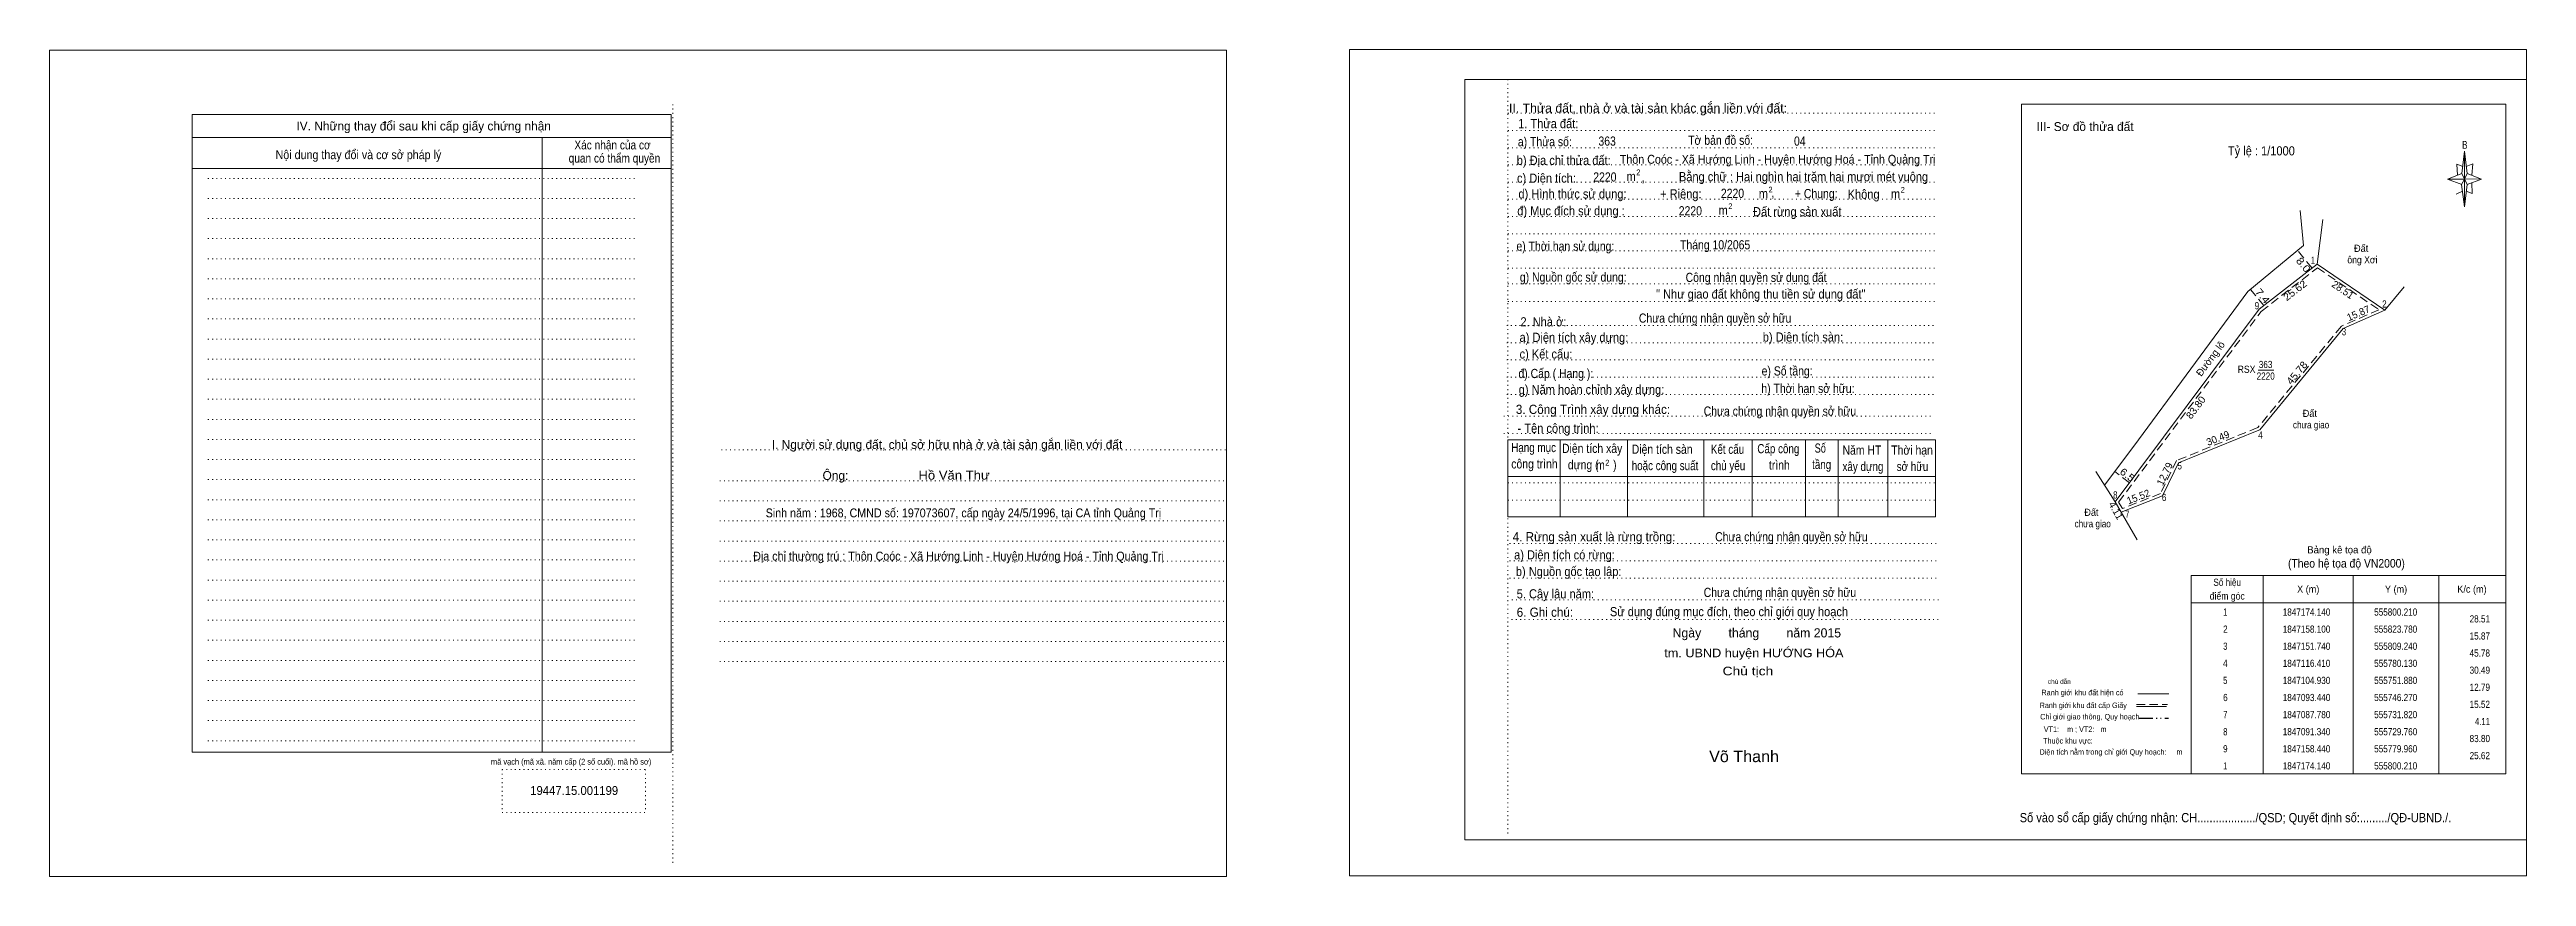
# Model space of a CAD drawing. Header units: metres. Extents: x 555009 to 555873, y 1846961 to 1847249.
import ezdxf
from ezdxf.enums import TextEntityAlignment as Align

# ---------------------------------------------------------------- set-up
doc = ezdxf.new("R2010")
doc.units = ezdxf.units.M
for name, pattern in [('DASH_DOUBLE_DOT', [9.2, 5, -1.2, 0.3, -1.2, 0.3, -1.2]), ('DOTTED', [1.5, 0.3, -1.2]), ('MEDIUM_DASHED', [4.5, 3, -1.5])]:
    doc.linetypes.add(name, pattern=pattern)
for name, color, linetype, lineweight in [('1', 7, 'DOTTED', 13), ('10', 7, 'Continuous', 13), ('17', 7, 'Continuous', 13), ('18', 7, 'Continuous', 13), ('2', 7, 'Continuous', 13), ('30', 7, 'Continuous', 13), ('31', 7, 'Continuous', 13), ('63', 7, 'Continuous', 13)]:
    doc.layers.add(name, color=color, linetype=linetype, lineweight=lineweight)
for name, color, linetype in [('11', 7, 'Continuous'), ('12', 7, 'Continuous'), ('20', 7, 'Continuous'), ('3', 7, 'Continuous'), ('5', 7, 'Continuous'), ('50', 7, 'Continuous'), ('9', 7, 'Continuous')]:
    doc.layers.add(name, color=color, linetype=linetype)

msp = doc.modelspace()

# ---------------------------------------------------------------- linework, layer by layer
at = {"layer": '1', "linetype": 'Continuous'}
for p, q in [((555502.96, 1847238.57), (555873.16, 1847238.57)), ((555502.96, 1847238.57), (555502.96, 1846973.57)), ((555873.16, 1847238.57), (555873.16, 1846973.57)), ((555502.96, 1846973.57), (555873.16, 1846973.57))]:
    msp.add_line(p, q, dxfattribs=at)
at = {"layer": '1'}
for p, q in [((555517.96, 1847238.57), (555517.96, 1846975.77)), ((555226.86, 1847229.87), (555226.86, 1846964.87)), ((555517.96, 1847226.77), (555667.06, 1847226.77)), ((555517.96, 1847220.77), (555667.06, 1847220.77)), ((555517.96, 1847214.77), (555667.06, 1847214.77)), ((555064.66, 1847204.07), (555213.76, 1847204.07)), ((555517.96, 1847208.77), (555667.06, 1847208.77)), ((555064.66, 1847197.07), (555213.76, 1847197.07)), ((555517.96, 1847202.77), (555667.06, 1847202.77)), ((555517.96, 1847196.77), (555667.06, 1847196.77)), ((555064.66, 1847190.07), (555213.76, 1847190.07)), ((555517.96, 1847190.77), (555667.06, 1847190.77)), ((555064.66, 1847183.07), (555213.76, 1847183.07)), ((555517.96, 1847184.77), (555667.06, 1847184.77)), ((555517.96, 1847178.77), (555667.06, 1847178.77)), ((555064.66, 1847176.07), (555213.76, 1847176.07)), ((555517.96, 1847172.77), (555667.06, 1847172.77)), ((555064.66, 1847169.07), (555213.76, 1847169.07)), ((555064.66, 1847162.07), (555213.76, 1847162.07)), ((555517.96, 1847167.27), (555667.06, 1847167.27)), ((555517.96, 1847161.17), (555667.06, 1847161.17)), ((555064.66, 1847155.07), (555213.76, 1847155.07)), ((555517.56, 1847152.77), (555666.66, 1847152.77)), ((555064.66, 1847148.07), (555213.76, 1847148.07)), ((555517.56, 1847146.77), (555666.66, 1847146.77)), ((555064.66, 1847141.07), (555213.76, 1847141.07)), ((555517.56, 1847140.77), (555666.66, 1847140.77)), ((555517.56, 1847134.77), (555666.66, 1847134.77)), ((555064.66, 1847134.07), (555213.76, 1847134.07)), ((555064.66, 1847127.07), (555213.76, 1847127.07)), ((555517.56, 1847128.77), (555666.66, 1847128.77)), ((555064.66, 1847120.07), (555213.76, 1847120.07)), ((555516.56, 1847121.17), (555665.66, 1847121.17)), ((555064.66, 1847113.07), (555213.76, 1847113.07)), ((555243.76, 1847109.47), (555419.86, 1847109.47)), ((555516.56, 1847115.17), (555665.66, 1847115.17)), ((555064.66, 1847106.07), (555213.76, 1847106.07)), ((555064.66, 1847099.07), (555213.76, 1847099.07)), ((555064.66, 1847092.07), (555213.76, 1847092.07)), ((555243.16, 1847098.67), (555419.26, 1847098.67)), ((555243.16, 1847091.67), (555419.26, 1847091.67)), ((555517.96, 1847097.97), (555667.06, 1847097.97)), ((555517.96, 1847091.97), (555667.06, 1847091.97)), ((555064.66, 1847085.07), (555213.76, 1847085.07)), ((555243.16, 1847084.67), (555419.26, 1847084.67)), ((555064.66, 1847078.07), (555213.76, 1847078.07)), ((555243.16, 1847077.67), (555419.26, 1847077.67)), ((555518.56, 1847076.77), (555667.66, 1847076.77)), ((555064.66, 1847071.07), (555213.76, 1847071.07)), ((555243.16, 1847070.67), (555419.26, 1847070.67)), ((555518.56, 1847070.77), (555667.66, 1847070.77)), ((555064.66, 1847064.07), (555213.76, 1847064.07)), ((555064.66, 1847057.07), (555213.76, 1847057.07)), ((555243.16, 1847063.67), (555419.26, 1847063.67)), ((555518.56, 1847064.77), (555667.66, 1847064.77)), ((555519.36, 1847057.17), (555668.46, 1847057.17)), ((555064.66, 1847050.07), (555213.76, 1847050.07)), ((555243.16, 1847056.67), (555419.26, 1847056.67)), ((555243.16, 1847049.67), (555419.26, 1847049.67)), ((555519.26, 1847050.27), (555668.36, 1847050.27)), ((555064.66, 1847043.07), (555213.76, 1847043.07)), ((555243.16, 1847042.67), (555419.26, 1847042.67)), ((555064.66, 1847036.07), (555213.76, 1847036.07)), ((555243.16, 1847035.67), (555419.26, 1847035.67)), ((555064.66, 1847029.07), (555213.76, 1847029.07)), ((555064.66, 1847022.07), (555213.76, 1847022.07)), ((555064.66, 1847015.07), (555213.76, 1847015.07)), ((555064.66, 1847008.07), (555213.76, 1847008.07)), ((555167.26, 1846998.07), (555217.26, 1846998.07)), ((555167.26, 1846998.07), (555167.26, 1846983.07)), ((555217.26, 1846998.07), (555217.26, 1846983.07)), ((555167.26, 1846983.07), (555217.26, 1846983.07))]:
    msp.add_line(p, q, dxfattribs=at)
at = {"layer": '1', "linetype": 'Continuous'}
for points in [[(555009.46, 1846960.77), (555419.86, 1846960.77), (555419.86, 1847248.77), (555009.46, 1847248.77)], [(555462.76, 1846960.97), (555873.16, 1846960.97), (555873.16, 1847248.97), (555462.76, 1847248.97)]]:
    msp.add_lwpolyline(points, close=True, dxfattribs=at)
at = {"layer": '1', "linetype": 'MEDIUM_DASHED'}
msp.add_lwpolyline([(555800.25, 1847172.9), (555821.72, 1847158.29), (555808.62, 1847152.56), (555779.52, 1847117.24), (555751.15, 1847105.71), (555745.54, 1847094.23), (555732.26, 1847089.02), (555730.96, 1847091.27), (555780.68, 1847157.73)], close=True, dxfattribs=at)
at = {"layer": '10'}
for p, q in [((555800.21, 1847174.14), (555823.78, 1847158.1)), ((555517.96, 1847112.97), (555667.06, 1847112.97)), ((555517.96, 1847112.97), (555517.96, 1847086.07)), ((555536.26, 1847112.97), (555536.26, 1847086.07)), ((555559.66, 1847112.97), (555559.66, 1847086.07)), ((555586.26, 1847112.97), (555586.26, 1847086.07)), ((555603.16, 1847112.97), (555603.16, 1847086.07)), ((555621.76, 1847112.97), (555621.76, 1847086.07)), ((555633.16, 1847112.97), (555633.16, 1847086.07)), ((555650.46, 1847112.97), (555650.46, 1847086.07)), ((555667.06, 1847112.97), (555667.06, 1847086.07)), ((555517.96, 1847100.17), (555667.06, 1847100.17)), ((555517.96, 1847086.07), (555667.06, 1847086.07))]:
    msp.add_line(p, q, dxfattribs=at)
at = {"layer": '17'}
for p, q in [((555848.66, 1847198.57), (555850.86, 1847199.57)), ((555854.26, 1847198.77), (555852.16, 1847199.57))]:
    msp.add_line(p, q, dxfattribs=at)
at = {"layer": '18'}
for p, q in [((555794.21, 1847192.9), (555795.4, 1847180.7)), ((555823.78, 1847158.1), (555830.5, 1847166.31)), ((555779.61, 1847137.17), (555785.08, 1847137.17))]:
    msp.add_line(p, q, dxfattribs=at)
for points in [[(555823.78, 1847158.1), (555800.21, 1847174.14), (555802.17, 1847189.69)], [(555795.4, 1847180.7), (555776.02, 1847164.64), (555736.3, 1847110.75), (555726.03, 1847097.17)], [(555801.25, 1847182.42), (555800.21, 1847174.14), (555779.96, 1847158.44), (555729.76, 1847091.34)], [(555823.78, 1847158.1), (555809.24, 1847151.74), (555780.13, 1847116.41), (555779.2, 1847116.03)], [(555779.2, 1847116.03), (555751.88, 1847104.93), (555750.33, 1847101.76)], [(555731.82, 1847087.78), (555746.27, 1847093.44), (555750.33, 1847101.76)]]:
    msp.add_lwpolyline(points, dxfattribs=at)
at = {"layer": '2'}
for p, q in [((555059.16, 1847226.37), (555226.26, 1847226.37)), ((555059.16, 1847226.37), (555059.16, 1847004.07)), ((555226.26, 1847226.37), (555226.26, 1847004.07)), ((555059.16, 1847218.37), (555226.26, 1847218.37)), ((555181.26, 1847218.37), (555181.26, 1847004.07)), ((555059.16, 1847207.57), (555226.26, 1847207.57)), ((555059.16, 1847004.07), (555226.26, 1847004.07))]:
    msp.add_line(p, q, dxfattribs=at)
msp.add_lwpolyline([(555697.06, 1847229.97), (555865.96, 1847229.97), (555865.96, 1846996.57), (555697.06, 1846996.57)], close=True, dxfattribs=at)
at = {"layer": '30'}
for p, q in [((555850.66, 1847205.77), (555851.56, 1847213.57)), ((555852.46, 1847205.77), (555857.46, 1847203.77)), ((555850.66, 1847201.97), (555845.66, 1847203.77)), ((555852.46, 1847201.97), (555851.56, 1847194.17)), ((555854.06, 1847202.57), (555854.26, 1847198.77))]:
    msp.add_line(p, q, dxfattribs=at)
for points in [[(555851.56, 1847213.57), (555852.46, 1847205.77), (555851.56, 1847203.77)], [(555851.56, 1847203.77), (555845.66, 1847203.77), (555850.66, 1847205.77), (555852.46, 1847201.97), (555857.46, 1847203.77), (555851.56, 1847203.97)], [(555851.56, 1847203.77), (555851.56, 1847194.17), (555850.56, 1847201.97)]]:
    msp.add_lwpolyline(points, close=True, dxfattribs=at)
for points in [[(555851.56, 1847203.77), (555850.66, 1847205.77), (555845.66, 1847203.77)], [(555850.96, 1847208.17), (555848.86, 1847208.97), (555849.16, 1847205.17)], [(555852.16, 1847208.17), (555854.46, 1847209.17), (555854.06, 1847205.17)], [(555851.56, 1847203.77), (555852.46, 1847201.97), (555857.46, 1847203.77)]]:
    msp.add_lwpolyline(points, dxfattribs=at)
at = {"layer": '31'}
msp.add_lwpolyline([(555722.99, 1847101.91), (555729.76, 1847091.34), (555737.46, 1847078.06)], dxfattribs=at)
at = {"layer": '63', "linetype": 'MEDIUM_DASHED'}
for p, q in [((555798.43, 1847172.76), (555793.29, 1847178.95)), ((555781.62, 1847159.72), (555776.92, 1847165.39)), ((555734.73, 1847097.98), (555729.59, 1847101.87)), ((555737.16, 1847020.67), (555748.02, 1847020.67)), ((555737.16, 1847020.67), (555748.02, 1847020.67))]:
    msp.add_line(p, q, dxfattribs=at)
at = {"layer": '63'}
for p, q in [((555781.37, 1847065.67), (555781.37, 1846996.57)), ((555812.75, 1847065.67), (555812.75, 1846996.57)), ((555842.65, 1847065.67), (555842.65, 1846996.57)), ((555756.26, 1847056.14), (555865.96, 1847056.14)), ((555737.64, 1847024.38), (555748.4, 1847024.38)), ((555737.64, 1847024.38), (555748.4, 1847024.38)), ((555737.16, 1847020.03), (555747.68, 1847020.03)), ((555737.16, 1847020.03), (555747.68, 1847020.03))]:
    msp.add_line(p, q, dxfattribs=at)
at = {"layer": '63', "linetype": 'DASH_DOUBLE_DOT', "lineweight": 25}
msp.add_line((555737.84, 1847015.97), (555748.3, 1847015.97), dxfattribs=at)
msp.add_line((555737.84, 1847015.97), (555748.3, 1847015.97), dxfattribs=at)
at = {"layer": '63'}
msp.add_lwpolyline([(555756.26, 1847065.67), (555865.96, 1847065.67), (555865.96, 1846996.57), (555756.26, 1846996.57)], close=True, dxfattribs=at)

# ---------------------------------------------------------------- texts
at = {"layer": '1', "width": 0.85}
msp.add_text('mã vạch (mã xã. năm cấp (2 số cuối). mã hồ sơ)', height=2, dxfattribs=at).set_placement((555191.345, 1846999.77), align=Align.CENTER)
at = {"layer": '10'}
for s, p in [('IV. Những thay đổi sau khi cấp giấy chứng nhận', (555139.915, 1847220.77)), ('III- Sơ đồ thửa đất', (555719.25, 1847220.57)), ('I. Người sử dụng đất, chủ sở hữu nhà ở và tài sản gắn liền với đất', (555322.41, 1847109.77))]:
    msp.add_text(s, height=3.1, dxfattribs=at).set_placement(p, align=Align.CENTER)
for s, height, width, p in [('Nội dung thay đổi và cơ sở pháp lý', 3.1, 0.9, (555117.175, 1847210.77)), ('Xác nhận của cơ', 3.1, 0.85, (555205.77, 1847214.17)), ('  Thôn Coóc - Xã Hướng Linh - Huyện Hướng Hoá - Tỉnh Quảng Trị', 3.1, 0.9, (555611.01, 1847209.17)), ('Bằng chữ : Hai nghìn hai trăm hai mươi mét vuông', 3.2, 0.9, (555621.06, 1847203.07)), ('Địa chỉ thường trú : Thôn Coóc - Xã Hướng Linh - Huyện Hướng Hoá - Tỉnh Quảng Trị', 3.1, 0.9, (555326.42, 1847070.87))]:
    msp.add_text(s, height=height, dxfattribs=dict(at, width=width)).set_placement(p, align=Align.CENTER)
at = {"layer": '11', "width": 0.95}
msp.add_text('19447.15.001199', height=3.1, dxfattribs=at).set_placement((555192.4, 1846989.17), align=Align.CENTER)
at = {"layer": '12', "width": 0.9}
for s, p in [('Đất rừng sản xuất', (555603.46, 1847190.87)), ('" Như giao đất không thu tiền sử dụng đất"', (555569.66, 1847162.17))]:
    msp.add_text(s, height=3.2, dxfattribs=at).set_placement(p)
at = {"layer": '17'}
for s, width, p in [('Đất ', 0.95, (555815.96, 1847178.45)), ('ông Xơi', 0.9, (555815.96, 1847174.45)), ('chưa giao', 0.85, (555798.06, 1847116.93)), ('Đất ', 0.95, (555798.06, 1847120.93)), ('chưa giao', 0.85, (555721.91, 1847082.45)), ('Đất ', 0.95, (555721.91, 1847086.45))]:
    msp.add_text(s, height=2.5, dxfattribs=dict(at, width=width)).set_placement(p, align=Align.CENTER)
msp.add_text('Đường lô', height=2.5, rotation=53.198, dxfattribs=at).set_placement((555763.965, 1847140.481), align=Align.CENTER)
at = {"layer": '18'}
for s, height, width, p in [('RSX', 2.5, 0.9, (555775.55, 1847136.28)), ('2220', 2.5, 0.85, (555782.235, 1847133.93)), ('363', 2.5, 0.85, (555782.2, 1847137.96)), ('Hồ Văn Thư', 3.1, 1.1, (555324.875, 1847099.07)), ('Sinh năm : 1968, CMND số: 197073607, cấp ngày 24/5/1996, tại CA tỉnh Quảng Trị', 3.1, 0.9, (555328.14, 1847085.92))]:
    msp.add_text(s, height=height, dxfattribs=dict(at, width=width)).set_placement(p, align=Align.CENTER)
at = {"layer": '2'}
for s, p in [('II. Thửa đất, nhà ở và tài sản khác gắn liền với đất:', (555518.36, 1847226.97)), (',', (555564.56, 1847202.87)), (',', (555609.76, 1847197.57))]:
    msp.add_text(s, height=3.2, dxfattribs=at).set_placement(p)
for s, height, width, p in [('1. Thửa đất:', 3.2, 0.9, (555521.56, 1847221.57)), ('a) Thửa số:', 3.2, 0.85, (555521.46, 1847215.27)), ('Tờ bản đồ số:', 3.2, 0.85, (555580.86, 1847215.77)), ('c) Diện tích:', 3.2, 0.9, (555521.16, 1847202.57)), ('2220', 3.2, 0.85, (555547.76, 1847202.97)), ('m', 3.2, 0.9, (555559.36, 1847203.17)), ('2', 2, 0.8, (555562.76, 1847205.17)), ('d) Hình thức sử dụng:', 3.2, 0.9, (555521.66, 1847197.07)), ('+ Riêng:', 3.2, 0.9, (555571.06, 1847197.07)), ('2220', 3.2, 0.85, (555592.26, 1847197.27)), ('2', 2, 0.8, (555594.86, 1847193.37)), ('m', 3.2, 0.9, (555605.46, 1847197.17)), ('2', 2, 0.8, (555608.86, 1847199.17)), ('+ Chung:', 3.2, 0.85, (555618.06, 1847197.17)), ('Không', 3.2, 0.9, (555636.46, 1847196.97)), ('m', 3.2, 0.9, (555651.56, 1847197.07)), ('2', 2, 0.8, (555654.96, 1847199.07)), ('đ) Mục đích sử dụng : ', 3.2, 0.9, (555521.26, 1847191.17)), ('2220', 3.2, 0.85, (555577.56, 1847191.17)), ('m', 3.2, 0.9, (555591.46, 1847191.37)), ('e) Thời hạn sử dụng: ', 3.2, 0.85, (555520.96, 1847178.87)), ('Tháng 10/2065', 3.2, 0.85, (555578.02, 1847179.33)), ('g) Nguồn gốc sử dụng: ', 3.2, 0.85, (555522.16, 1847168.07)), ('2. Nhà ở:', 3.2, 0.9, (555522.36, 1847152.47)), ('a) Diện tích xây dựng:', 3.2, 0.9, (555522.06, 1847147.07)), ('c) Kết cấu:', 3.2, 0.9, (555522.06, 1847141.27)), ('b) Diện tích sàn:', 3.2, 0.9, (555606.86, 1847147.17)), ('đ) Cấp ( Hạng ):', 3.2, 0.85, (555521.66, 1847134.47)), ('e) Số tầng:', 3.2, 0.85, (555606.46, 1847135.37)), ('g) Năm hoàn chỉnh xây dựng:', 3.2, 0.9, (555521.76, 1847128.87)), ('h) Thời hạn sở hữu:', 3.2, 0.85, (555606.36, 1847129.27)), ('3. Công Trình xây dựng khác:', 3.2, 0.95, (555520.76, 1847121.97)), ('- Tên công trình:', 3.2, 0.9, (555521.36, 1847115.37)), ('Hạng mục', 3.2, 0.8, (555519.16, 1847108.67)), ('Diện tích xây', 3.2, 0.85, (555536.86, 1847108.37)), ('Diện tích sàn', 3.2, 0.85, (555561.16, 1847108.07)), ('Kết cấu', 3.2, 0.8, (555588.76, 1847108.07)), ('Cấp công', 3.2, 0.8, (555604.96, 1847108.27)), (' Số', 3.2, 0.75, (555624.06, 1847108.47)), ('Năm HT', 3.2, 0.85, (555634.66, 1847107.77)), ('Thời hạn', 3.2, 0.85, (555651.66, 1847107.77)), ('công trình', 3.2, 0.85, (555519.16, 1847102.97)), ('  dựng (     )', 3.2, 0.85, (555536.86, 1847102.67)), ('m', 3.2, 0.85, (555548.76, 1847102.57)), ('2', 2.014, 0.75, (555551.96, 1847103.97)), ('hoặc công suất', 3.2, 0.8, (555561.16, 1847102.37)), ('chủ yếu', 3.2, 0.8, (555588.76, 1847102.37)), ('    trình', 3.2, 0.85, (555604.96, 1847102.57)), ('tầng', 3.2, 0.8, (555624.06, 1847102.77)), ('xây dựng', 3.2, 0.8, (555634.66, 1847102.07)), ('  sở hữu', 3.2, 0.8, (555651.66, 1847102.07)), ('4. Rừng sản xuất là rừng trồng:', 3.2, 0.95, (555519.66, 1847077.57)), ('a) Diện tích có rừng:', 3.2, 0.9, (555520.16, 1847071.27)), ('b) Nguồn gốc tạo lập:', 3.2, 0.9, (555520.76, 1847065.47)), ('5. Cây lâu năm:', 3.2, 0.9, (555521.06, 1847057.67)), ('6. Ghi chú:', 3.2, 0.95, (555521.06, 1847051.27)), ('Số vào sổ cấp giấy chứng nhận: CH.................../QSD; Quyết định số:........./QĐ-UBND./.', 3.2, 0.9, (555696.46, 1846979.67))]:
    msp.add_text(s, height=height, dxfattribs=dict(at, width=width)).set_placement(p)
for s, height, width, p in [('quan có thẩm quyền', 3.1, 0.85, (555206.445, 1847209.57)), ('b) Địa chỉ thửa đất:', 3.2, 0.9, (555537.455, 1847208.77))]:
    msp.add_text(s, height=height, dxfattribs=dict(at, width=width)).set_placement(p, align=Align.CENTER)
at = {"layer": '20'}
msp.add_text('Ông: ', height=3.1, dxfattribs=at).set_placement((555284.08, 1847098.97), align=Align.CENTER)
at = {"layer": '3', "width": 0.85}
for s, p in [('363', (555549.56, 1847215.47)), ('04', (555617.76, 1847215.47))]:
    msp.add_text(s, height=3.2, dxfattribs=at).set_placement(p)
at = {"layer": '30', "width": 0.75}
msp.add_text('B', height=2.756, dxfattribs=at).set_placement((555851.66, 1847214.37), align=Align.CENTER)
at = {"layer": '5'}
msp.add_text('Bảng kê tọa độ', height=2.5, dxfattribs=at).set_placement((555807.955, 1847073.37), align=Align.CENTER)
at = {"layer": '5', "width": 0.9}
msp.add_text('(Theo hệ tọa độ VN2000)', height=3, dxfattribs=at).set_placement((555810.38, 1847068.41), align=Align.CENTER)
at = {"layer": '50', "width": 0.9}
msp.add_text('Tỷ lệ : 1/1000', height=3.2, dxfattribs=at).set_placement((555769.06, 1847212.07))
at = {"layer": '50'}
for s, height, width, p in [('tm. UBND huyện HƯỚNG HÓA', 3, 1.1, (555603.76, 1847037.17)), ('Chủ tịch', 3, 1.2, (555601.68, 1847030.87)), ('Võ Thanh', 4, 1.05, (555600.34, 1847000.61))]:
    msp.add_text(s, height=height, dxfattribs=dict(at, width=width)).set_placement(p, align=Align.CENTER)
msp.add_text('Ngày        tháng        năm 2015', height=3.2, dxfattribs=at).set_placement((555604.79, 1847044.07), align=Align.CENTER)
at = {"layer": '63'}
for s, rotation, width, p in [('8.0', 309.705, 1.2, (555794.396, 1847173.129)), ('7.4', 309.656, 1.2, (555780.183, 1847162.288)), ('25.62', 37.787, 1.1, (555793.219, 1847164.034)), ('45.78', 50.513, 1.1, (555794.083, 1847135.51)), ('83.80', 53.198, 1.05, (555758.872, 1847123.471)), ('6.5', 322.881, 1.15, (555733.236, 1847099.745))]:
    msp.add_text(s, height=2.5, rotation=rotation, dxfattribs=dict(at, width=width)).set_placement(p, align=Align.CENTER)
for s, width, p in [(' 1', 0.75, (555799.42, 1847174.3)), (' 9', 0.85, (555779.96, 1847158.44)), (' 2', 0.85, (555824.42, 1847159.05)), (' 3', 0.8, (555810.27, 1847149.37)), (' 4', 0.85, (555781.21, 1847113.38)), (' 5', 0.8, (555753.01, 1847102.62)), (' 8', 0.8, (555730.52, 1847092.5)), (' 6', 0.85, (555747.61, 1847091.62)), (' 7', 0.8, (555734.73, 1847085.8)), ('28.51', 0.85, (555860.45, 1847049.29)), ('45.78', 0.85, (555860.44, 1847037.38)), ('15.87', 0.85, (555860.44, 1847043.33)), ('30.49', 0.85, (555860.45, 1847031.42)), ('12.79', 0.85, (555860.45, 1847025.46)), ('15.52', 0.85, (555860.44, 1847019.51)), ('4.11', 0.8, (555860.43, 1847013.55)), ('83.80', 0.85, (555860.45, 1847007.59)), ('25.62', 0.85, (555860.44, 1847001.64))]:
    msp.add_text(s, height=2.5, dxfattribs=dict(at, width=width)).set_placement(p, align=Align.RIGHT)
for s, rotation, p in [('28.51', 325.764, (555808.432, 1847164.206)), ('15.87', 23.625, (555815.034, 1847155.935)), ('30.49', 22.115, (555766.044, 1847112.37)), ('12.79', 63.976, (555748.151, 1847100.522)), ('15.52', 21.39, (555738.279, 1847091.94)), ('4.11', 300.056, (555728.931, 1847087.671))]:
    msp.add_text(s, height=2.5, rotation=rotation, dxfattribs=at).set_placement(p, align=Align.CENTER)
for s, height, width, p in [('điểm góc', 2.5, 0.9, (555768.82, 1847057.27)), ('Số hiệu', 2.5, 0.85, (555768.81, 1847062.04)), ('X (m)', 2.5, 0.95, (555797.06, 1847059.66)), ('Y (m)', 2.5, 0.95, (555827.685, 1847059.66)), ('K/c (m)', 2.5, 0.95, (555854.16, 1847059.66)), (' 1', 2.5, 0.75, (555767.765, 1847051.67)), ('1847174.140', 2.5, 0.85, (555796.47, 1847051.67)), ('555800.210', 2.5, 0.85, (555827.565, 1847051.67)), (' 3', 2.5, 0.8, (555767.77, 1847039.76)), (' 2', 2.5, 0.85, (555767.78, 1847045.72)), ('1847158.100', 2.5, 0.85, (555796.47, 1847045.72)), ('1847151.740', 2.5, 0.85, (555796.47, 1847039.76)), ('555823.780', 2.5, 0.85, (555827.565, 1847045.72)), ('555809.240', 2.5, 0.85, (555827.565, 1847039.76)), (' 4', 2.5, 0.85, (555767.755, 1847033.8)), ('1847116.410', 2.5, 0.85, (555796.47, 1847033.8)), ('555780.130', 2.5, 0.85, (555827.565, 1847033.8)), ('Ranh giới khu đất hiện có ', 1.92, 0.9, (555718.7, 1847023.9)), ('Ranh giới khu đất hiện có ', 1.92, 0.9, (555718.7, 1847023.9)), ('chú dẫn', 1.6, 1.05, (555710.275, 1847027.9)), ('chú dẫn', 1.6, 1.05, (555710.275, 1847027.9)), (' 5', 2.5, 0.8, (555767.77, 1847027.85)), (' 6', 2.5, 0.85, (555767.78, 1847021.89)), ('1847104.930', 2.5, 0.85, (555796.47, 1847027.85)), ('1847093.440', 2.5, 0.85, (555796.47, 1847021.89)), ('555751.880', 2.5, 0.85, (555827.565, 1847027.85)), ('555746.270', 2.5, 0.85, (555827.565, 1847021.89)), ('Ranh giới khu đất cấp Giấy', 1.92, 0.9, (555718.61, 1847019.45)), ('Ranh giới khu đất cấp Giấy', 1.92, 0.9, (555718.61, 1847019.45)), ('Chỉ giới giao thông, Quy hoạch', 1.92, 0.9, (555720.895, 1847015.49)), ('Chỉ giới giao thông, Quy hoạch', 1.92, 0.9, (555720.895, 1847015.49)), (' 7', 2.5, 0.8, (555767.78, 1847015.93)), ('1847087.780', 2.5, 0.85, (555796.47, 1847015.93)), ('555731.820', 2.5, 0.85, (555827.565, 1847015.93)), ('VT1:    m ; VT2:   m', 1.92, 0.95, (555715.77, 1847011.11)), ('VT1:    m ; VT2:   m', 1.92, 0.95, (555715.77, 1847011.11)), ('Thuộc khu vực: ', 1.92, 0.9, (555713.625, 1847007.09)), ('Thuộc khu vực: ', 1.92, 0.9, (555713.625, 1847007.09)), ('Diện tích nằm trong chỉ giới Quy hoạch:     m', 1.92, 0.9, (555728.29, 1847003.2)), ('Diện tích nằm trong chỉ giới Quy hoạch:     m', 1.92, 0.9, (555728.29, 1847003.2)), (' 9', 2.5, 0.85, (555767.765, 1847004.02)), (' 8', 2.5, 0.8, (555767.78, 1847009.97)), ('1847091.340', 2.5, 0.85, (555796.47, 1847009.97)), ('1847158.440', 2.5, 0.85, (555796.47, 1847004.02)), ('555729.760', 2.5, 0.85, (555827.565, 1847009.97)), ('555779.960', 2.5, 0.85, (555827.565, 1847004.02)), (' 1', 2.5, 0.75, (555767.765, 1846998.06)), ('1847174.140', 2.5, 0.85, (555796.47, 1846998.06)), ('555800.210', 2.5, 0.85, (555827.565, 1846998.06))]:
    msp.add_text(s, height=height, dxfattribs=dict(at, width=width)).set_placement(p, align=Align.CENTER)
at = {"layer": '9'}
for s, width, p in [('Công nhận quyền sử dụng đất ', 0.85, (555579.96, 1847167.97)), ('Chưa chứng nhận quyền sở hữu', 0.85, (555563.66, 1847153.77)), ('Chưa chứng nhận quyền sở hữu', 0.85, (555586.26, 1847121.37)), ('Chưa chứng nhận quyền sở hữu', 0.85, (555590.26, 1847077.57)), ('Chưa chứng nhận quyền sở hữu', 0.85, (555586.26, 1847058.17)), ('Sử dụng đúng mục đích, theo chỉ giới quy hoạch', 0.9, (555553.56, 1847051.47))]:
    msp.add_text(s, height=3.2, dxfattribs=dict(at, width=width)).set_placement(p)

doc.saveas('drawing.dxf')
